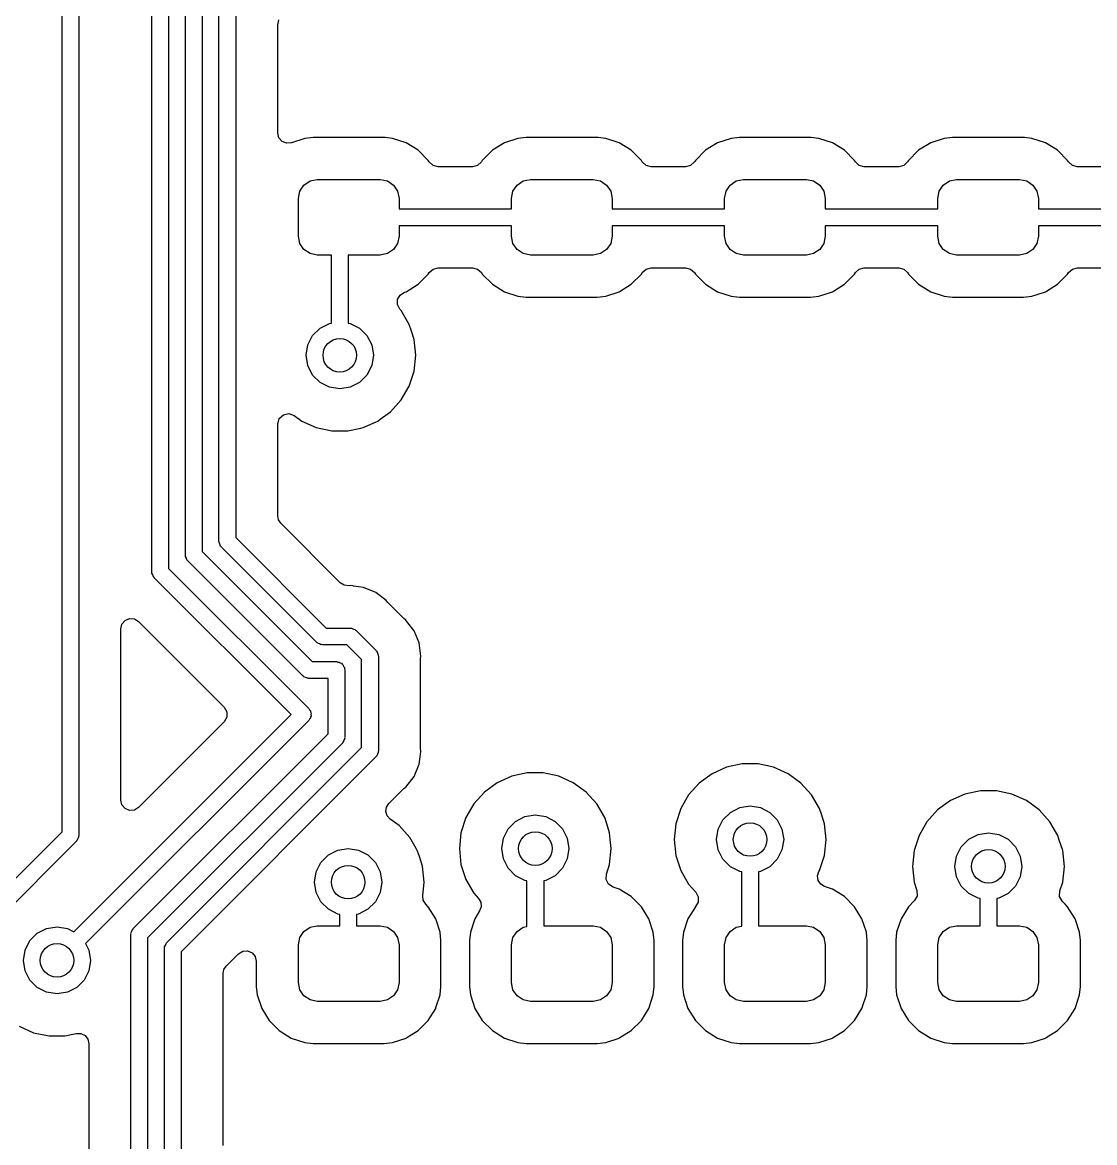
# Model space of a CAD drawing. Extents: x 41 to 271, y -133 to -23.
# Drawn here: x 140.64 to 153.42, y -86.46 to -73.11 of the extents above; entities that cross this region are included whole.
import ezdxf

# ---------------------------------------------------------------- set-up
doc = ezdxf.new("R2010")
doc.units = 0
doc.layers.add('BLACK', color=7, linetype='CONTINUOUS')

msp = doc.modelspace()

# ---------------------------------------------------------------- linework, layer by layer
at = {"layer": 'BLACK', "linetype": 'CONTINUOUS'}
for p, q in [((142.18, -79.66), (142.18, -68.51)), ((142.38, -68.5514), (142.38, -79.6186)), ((142.58, -79.46), (142.58, -68.6756)), ((142.78, -68.7171), (142.78, -79.4186)), ((142.98, -79.2943), (142.98, -68.8413)), ((143.18, -68.8827), (143.18, -79.2529)), ((141.11, -82.7586), (141.11, -72.47)), ((141.31, -72.47), (141.31, -82.8)), ((143.68, -73.1411), (143.694, -73.0847)), ((143.68, -74.4309), (143.68, -73.1411)), ((143.694, -74.4873), (143.68, -74.4309)), ((143.732, -74.5314), (143.694, -74.4873)), ((143.786, -74.5534), (143.732, -74.5314)), ((143.844, -74.5486), (143.786, -74.5534)), ((144.003, -74.4956), (143.844, -74.5486)), ((144.103, -74.4855), (144.003, -74.4956)), ((144.949, -74.4855), (144.103, -74.4855)), ((144.959, -74.4865), (144.949, -74.4855)), ((145.049, -74.4956), (144.959, -74.4865)), ((145.21, -74.549), (145.049, -74.4956)), ((145.354, -74.638), (145.21, -74.549)), ((146.382, -74.549), (146.238, -74.638)), ((146.543, -74.4956), (146.382, -74.549)), ((146.643, -74.4855), (146.543, -74.4956)), ((147.489, -74.4855), (146.643, -74.4855)), ((147.499, -74.4865), (147.489, -74.4855)), ((147.589, -74.4956), (147.499, -74.4865)), ((147.75, -74.549), (147.589, -74.4956)), ((147.894, -74.638), (147.75, -74.549)), ((148.922, -74.549), (148.778, -74.638)), ((149.083, -74.4956), (148.922, -74.549)), ((149.183, -74.4855), (149.083, -74.4956)), ((150.029, -74.4855), (149.183, -74.4855)), ((150.039, -74.4865), (150.029, -74.4855)), ((150.129, -74.4956), (150.039, -74.4865)), ((150.29, -74.549), (150.129, -74.4956)), ((150.434, -74.638), (150.29, -74.549)), ((151.462, -74.549), (151.318, -74.638)), ((151.623, -74.4956), (151.462, -74.549)), ((151.723, -74.4855), (151.623, -74.4956)), ((152.569, -74.4855), (151.723, -74.4855)), ((152.579, -74.4865), (152.569, -74.4855)), ((152.669, -74.4956), (152.579, -74.4865)), ((152.83, -74.549), (152.669, -74.4956)), ((152.974, -74.638), (152.83, -74.549)), ((145.474, -74.758), (145.354, -74.638)), ((146.238, -74.638), (146.118, -74.758)), ((148.014, -74.758), (147.894, -74.638)), ((148.778, -74.638), (148.658, -74.758)), ((150.554, -74.758), (150.434, -74.638)), ((151.318, -74.638), (151.198, -74.758)), ((153.094, -74.758), (152.974, -74.638)), ((145.485, -74.7766), (145.474, -74.758)), ((145.531, -74.8198), (145.485, -74.7766)), ((145.591, -74.8355), (145.531, -74.8198)), ((146.001, -74.8355), (145.591, -74.8355)), ((146.061, -74.8198), (146.001, -74.8355)), ((146.107, -74.7766), (146.061, -74.8198)), ((146.118, -74.758), (146.107, -74.7766)), ((148.025, -74.7766), (148.014, -74.758)), ((148.071, -74.8198), (148.025, -74.7766)), ((148.131, -74.8355), (148.071, -74.8198)), ((148.541, -74.8355), (148.131, -74.8355)), ((148.601, -74.8198), (148.541, -74.8355)), ((148.647, -74.7766), (148.601, -74.8198)), ((148.658, -74.758), (148.647, -74.7766)), ((150.565, -74.7766), (150.554, -74.758)), ((150.611, -74.8198), (150.565, -74.7766)), ((150.671, -74.8355), (150.611, -74.8198)), ((151.081, -74.8355), (150.671, -74.8355)), ((151.141, -74.8198), (151.081, -74.8355)), ((151.187, -74.7766), (151.141, -74.8198)), ((151.198, -74.758), (151.187, -74.7766)), ((153.105, -74.7766), (153.094, -74.758)), ((153.151, -74.8198), (153.105, -74.7766)), ((153.211, -74.8355), (153.151, -74.8198)), ((153.621, -74.8355), (153.211, -74.8355)), ((143.992, -75.0519), (144.065, -75.0031)), ((144.065, -75.0031), (144.151, -74.986)), ((144.151, -74.986), (144.901, -74.986)), ((144.901, -74.986), (144.987, -75.0031)), ((144.987, -75.0031), (145.06, -75.0519)), ((146.532, -75.0519), (146.605, -75.0031)), ((146.605, -75.0031), (146.691, -74.986)), ((146.691, -74.986), (147.441, -74.986)), ((147.441, -74.986), (147.527, -75.0031)), ((147.527, -75.0031), (147.6, -75.0519)), ((149.072, -75.0519), (149.145, -75.0031)), ((149.145, -75.0031), (149.231, -74.986)), ((149.231, -74.986), (149.981, -74.986)), ((149.981, -74.986), (150.067, -75.0031)), ((150.067, -75.0031), (150.14, -75.0519)), ((151.612, -75.0519), (151.685, -75.0031)), ((151.685, -75.0031), (151.771, -74.986)), ((151.771, -74.986), (152.521, -74.986)), ((152.521, -74.986), (152.607, -75.0031)), ((152.607, -75.0031), (152.68, -75.0519)), ((143.926, -75.211), (143.943, -75.1249)), ((143.943, -75.1249), (143.992, -75.0519)), ((145.06, -75.0519), (145.109, -75.1249)), ((145.109, -75.1249), (145.126, -75.211)), ((146.466, -75.211), (146.483, -75.1249)), ((146.483, -75.1249), (146.532, -75.0519)), ((147.6, -75.0519), (147.649, -75.1249)), ((147.649, -75.1249), (147.666, -75.211)), ((149.006, -75.211), (149.023, -75.1249)), ((149.023, -75.1249), (149.072, -75.0519)), ((150.14, -75.0519), (150.189, -75.1249)), ((150.189, -75.1249), (150.206, -75.211)), ((151.546, -75.211), (151.563, -75.1249)), ((151.563, -75.1249), (151.612, -75.0519)), ((152.68, -75.0519), (152.729, -75.1249)), ((152.729, -75.1249), (152.746, -75.211)), ((143.926, -75.661), (143.926, -75.211)), ((145.126, -75.211), (145.126, -75.336)), ((146.466, -75.336), (146.466, -75.211)), ((147.666, -75.211), (147.666, -75.336)), ((149.006, -75.336), (149.006, -75.211)), ((150.206, -75.211), (150.206, -75.336)), ((151.546, -75.336), (151.546, -75.211)), ((152.746, -75.211), (152.746, -75.336)), ((145.126, -75.336), (146.466, -75.336)), ((147.666, -75.336), (149.006, -75.336)), ((150.206, -75.336), (151.546, -75.336)), ((152.746, -75.336), (154.086, -75.336)), ((146.466, -75.536), (145.126, -75.536)), ((145.126, -75.536), (145.126, -75.661)), ((146.466, -75.661), (146.466, -75.536)), ((149.006, -75.536), (147.666, -75.536)), ((147.666, -75.536), (147.666, -75.661)), ((149.006, -75.661), (149.006, -75.536)), ((151.546, -75.536), (150.206, -75.536)), ((150.206, -75.536), (150.206, -75.661)), ((151.546, -75.661), (151.546, -75.536)), ((154.086, -75.536), (152.746, -75.536)), ((152.746, -75.536), (152.746, -75.661)), ((143.943, -75.7471), (143.926, -75.661)), ((145.126, -75.661), (145.109, -75.7471)), ((146.483, -75.7471), (146.466, -75.661)), ((147.666, -75.661), (147.649, -75.7471)), ((149.023, -75.7471), (149.006, -75.661)), ((150.206, -75.661), (150.189, -75.7471)), ((151.563, -75.7471), (151.546, -75.661)), ((152.746, -75.661), (152.729, -75.7471)), ((143.992, -75.8201), (143.943, -75.7471)), ((145.109, -75.7471), (145.06, -75.8201)), ((146.532, -75.8201), (146.483, -75.7471)), ((147.649, -75.7471), (147.6, -75.8201)), ((149.072, -75.8201), (149.023, -75.7471)), ((150.189, -75.7471), (150.14, -75.8201)), ((151.612, -75.8201), (151.563, -75.7471)), ((152.729, -75.7471), (152.68, -75.8201)), ((144.065, -75.8689), (143.992, -75.8201)), ((144.151, -75.886), (144.065, -75.8689)), ((144.32, -75.886), (144.151, -75.886)), ((144.32, -76.6958), (144.32, -75.886)), ((144.901, -75.886), (144.52, -75.886)), ((144.52, -75.886), (144.52, -76.6958)), ((144.987, -75.8689), (144.901, -75.886)), ((145.06, -75.8201), (144.987, -75.8689)), ((146.605, -75.8689), (146.532, -75.8201)), ((146.691, -75.886), (146.605, -75.8689)), ((147.441, -75.886), (146.691, -75.886)), ((147.527, -75.8689), (147.441, -75.886)), ((147.6, -75.8201), (147.527, -75.8689)), ((149.145, -75.8689), (149.072, -75.8201)), ((149.231, -75.886), (149.145, -75.8689)), ((149.981, -75.886), (149.231, -75.886)), ((150.067, -75.8689), (149.981, -75.886)), ((150.14, -75.8201), (150.067, -75.8689)), ((151.685, -75.8689), (151.612, -75.8201)), ((151.771, -75.886), (151.685, -75.8689)), ((152.521, -75.886), (151.771, -75.886)), ((152.607, -75.8689), (152.521, -75.886)), ((152.68, -75.8201), (152.607, -75.8689)), ((145.485, -76.0954), (145.531, -76.0522)), ((145.531, -76.0522), (145.591, -76.0365)), ((145.591, -76.0365), (146.001, -76.0365)), ((146.001, -76.0365), (146.061, -76.0522)), ((146.061, -76.0522), (146.107, -76.0954)), ((148.025, -76.0954), (148.071, -76.0522)), ((148.071, -76.0522), (148.131, -76.0365)), ((148.131, -76.0365), (148.541, -76.0365)), ((148.541, -76.0365), (148.601, -76.0522)), ((148.601, -76.0522), (148.647, -76.0954)), ((150.565, -76.0954), (150.611, -76.0522)), ((150.611, -76.0522), (150.671, -76.0365)), ((150.671, -76.0365), (151.081, -76.0365)), ((151.081, -76.0365), (151.141, -76.0522)), ((151.141, -76.0522), (151.187, -76.0954)), ((153.105, -76.0954), (153.151, -76.0522)), ((153.151, -76.0522), (153.211, -76.0365)), ((153.211, -76.0365), (153.621, -76.0365)), ((145.354, -76.234), (145.474, -76.114)), ((145.474, -76.114), (145.485, -76.0954)), ((145.474, -76.114), (145.474, -76.114)), ((146.107, -76.0954), (146.118, -76.114)), ((146.118, -76.114), (146.238, -76.234)), ((147.894, -76.234), (148.014, -76.114)), ((148.014, -76.114), (148.025, -76.0954)), ((148.647, -76.0954), (148.658, -76.114)), ((148.658, -76.114), (148.778, -76.234)), ((150.434, -76.234), (150.554, -76.114)), ((150.554, -76.114), (150.565, -76.0954)), ((151.187, -76.0954), (151.198, -76.114)), ((151.198, -76.114), (151.318, -76.234)), ((152.974, -76.234), (153.094, -76.114)), ((153.094, -76.114), (153.105, -76.0954)), ((145.139, -76.3623), (145.19, -76.3296)), ((145.19, -76.3295), (145.21, -76.323)), ((145.19, -76.3296), (145.19, -76.3295)), ((145.21, -76.323), (145.354, -76.234)), ((146.238, -76.234), (146.382, -76.323)), ((146.382, -76.323), (146.382, -76.323)), ((146.382, -76.323), (146.382, -76.323)), ((146.382, -76.323), (146.543, -76.3763)), ((147.589, -76.3763), (147.75, -76.323)), ((147.75, -76.323), (147.763, -76.3147)), ((147.763, -76.3147), (147.894, -76.234)), ((148.778, -76.234), (148.922, -76.323)), ((148.922, -76.323), (148.922, -76.323)), ((148.922, -76.323), (148.922, -76.323)), ((148.922, -76.323), (149.083, -76.3763)), ((150.129, -76.3763), (150.29, -76.323)), ((150.29, -76.323), (150.303, -76.3147)), ((150.303, -76.3147), (150.434, -76.234)), ((151.318, -76.234), (151.462, -76.323)), ((151.462, -76.323), (151.462, -76.323)), ((151.462, -76.323), (151.462, -76.323)), ((151.462, -76.323), (151.623, -76.3763)), ((152.669, -76.3763), (152.83, -76.323)), ((152.83, -76.323), (152.843, -76.3147)), ((152.843, -76.3147), (152.974, -76.234)), ((145.108, -76.4764), (145.109, -76.4155)), ((145.137, -76.5302), (145.108, -76.4764)), ((145.109, -76.4155), (145.139, -76.3623)), ((146.543, -76.3763), (146.643, -76.3865)), ((146.643, -76.3865), (147.489, -76.3865)), ((147.489, -76.3865), (147.589, -76.3763)), ((149.083, -76.3763), (149.183, -76.3865)), ((149.183, -76.3865), (150.029, -76.3865)), ((150.029, -76.3865), (150.129, -76.3763)), ((151.623, -76.3763), (151.723, -76.3865)), ((151.723, -76.3865), (152.569, -76.3865)), ((152.569, -76.3865), (152.669, -76.3763)), ((145.153, -76.5478), (145.137, -76.5302)), ((145.247, -76.7117), (145.153, -76.5478)), ((144.185, -76.7564), (144.296, -76.6996)), ((144.296, -76.6996), (144.32, -76.6958)), ((144.52, -76.6958), (144.544, -76.6996)), ((144.544, -76.6996), (144.655, -76.7564)), ((145.274, -76.7932), (145.247, -76.7117)), ((144.04, -76.9564), (144.096, -76.8449)), ((144.096, -76.8449), (144.185, -76.7564)), ((144.655, -76.7564), (144.744, -76.8449)), ((144.744, -76.8449), (144.8, -76.9564)), ((145.306, -76.8917), (145.274, -76.7932)), ((144.02, -77.08), (144.04, -76.9564)), ((144.8, -76.9564), (144.82, -77.08)), ((145.325, -77.08), (145.306, -76.8917)), ((144.04, -77.2036), (144.02, -77.08)), ((144.82, -77.08), (144.8, -77.2036)), ((145.306, -77.2683), (145.325, -77.08)), ((144.096, -77.3151), (144.04, -77.2036)), ((144.8, -77.2036), (144.744, -77.3151)), ((145.279, -77.3515), (145.306, -77.2683)), ((144.185, -77.4036), (144.096, -77.3151)), ((144.296, -77.4604), (144.185, -77.4036)), ((144.655, -77.4036), (144.544, -77.4604)), ((144.744, -77.3151), (144.655, -77.4036)), ((145.247, -77.4483), (145.279, -77.3515)), ((144.42, -77.48), (144.296, -77.4604)), ((144.544, -77.4604), (144.42, -77.48)), ((145.153, -77.6122), (145.247, -77.4483)), ((145.026, -77.7529), (145.153, -77.6122)), ((143.699, -77.8344), (143.748, -77.7887)), ((143.748, -77.7887), (143.814, -77.7755)), ((143.814, -77.7755), (143.877, -77.7988)), ((143.877, -77.7988), (143.967, -77.8642)), ((144.903, -77.842), (145.026, -77.7529)), ((143.68, -77.8992), (143.699, -77.8344)), ((143.68, -78.9942), (143.68, -77.8992)), ((143.967, -77.8642), (144.14, -77.9411)), ((144.14, -77.9411), (144.325, -77.9805)), ((144.671, -77.9473), (144.7, -77.9411)), ((144.7, -77.9411), (144.873, -77.8642)), ((144.873, -77.8642), (144.903, -77.842)), ((144.325, -77.9805), (144.325, -77.9805)), ((144.325, -77.9805), (144.515, -77.9805)), ((144.515, -77.9805), (144.671, -77.9473)), ((144.515, -77.9805), (144.515, -77.9805)), ((143.69, -79.0417), (143.68, -78.9942)), ((143.717, -79.0819), (143.69, -79.0417)), ((144.426, -79.7911), (143.717, -79.0819)), ((143.18, -79.2529), (144.257, -80.33)), ((142.982, -79.302), (142.98, -79.2943)), ((142.981, -79.31), (142.982, -79.302)), ((142.992, -79.3308), (142.981, -79.31)), ((142.999, -79.3531), (142.992, -79.3308)), ((143.006, -79.3578), (142.999, -79.3531)), ((143.009, -79.365), (143.006, -79.3578)), ((144.145, -80.5007), (143.009, -79.365)), ((142.582, -79.4677), (142.58, -79.46)), ((142.581, -79.4756), (142.582, -79.4677)), ((142.592, -79.4965), (142.581, -79.4756)), ((142.599, -79.5188), (142.592, -79.4965)), ((142.606, -79.5235), (142.599, -79.5188)), ((142.609, -79.5307), (142.606, -79.5235)), ((143.979, -80.9007), (142.609, -79.5307)), ((142.78, -79.4186), (144.091, -80.73)), ((142.182, -79.6677), (142.18, -79.66)), ((142.181, -79.6756), (142.182, -79.6677)), ((142.192, -79.6965), (142.181, -79.6756)), ((142.38, -79.6186), (144.051, -81.2893)), ((142.199, -79.7188), (142.192, -79.6965)), ((142.206, -79.7235), (142.199, -79.7188)), ((142.209, -79.7307), (142.206, -79.7235)), ((143.839, -81.36), (142.209, -79.7307)), ((144.474, -79.8209), (144.426, -79.7911)), ((144.53, -79.8264), (144.474, -79.8209)), ((144.546, -79.8243), (144.53, -79.8264)), ((144.58, -79.8288), (144.546, -79.8243)), ((144.585, -79.8295), (144.58, -79.8288)), ((144.702, -79.845), (144.585, -79.8295)), ((144.849, -79.9055), (144.702, -79.845)), ((144.974, -80.0017), (144.849, -79.9055)), ((144.993, -80.0268), (144.974, -80.0017)), ((145.004, -80.039), (144.993, -80.0268)), ((145.171, -80.2061), (145.004, -80.039)), ((145.183, -80.2168), (145.171, -80.2061)), ((141.81, -80.3391), (141.824, -80.2828)), ((141.81, -82.3809), (141.81, -80.3391)), ((141.824, -80.2828), (141.862, -80.2388)), ((141.862, -80.2388), (141.915, -80.2166)), ((141.915, -80.2166), (141.973, -80.2212)), ((141.973, -80.2212), (142.022, -80.2514)), ((142.022, -80.2514), (143.043, -81.2723)), ((144.257, -80.33), (144.546, -80.33)), ((144.546, -80.33), (144.553, -80.3325)), ((144.553, -80.3325), (144.561, -80.3312)), ((144.561, -80.3312), (144.582, -80.3419)), ((144.582, -80.3419), (144.604, -80.3491)), ((144.604, -80.3491), (144.609, -80.3556)), ((145.208, -80.236), (145.183, -80.2168)), ((145.232, -80.2675), (145.208, -80.236)), ((145.305, -80.3615), (145.232, -80.2675)), ((145.232, -80.2675), (145.232, -80.2675)), ((144.609, -80.3556), (144.616, -80.3593)), ((144.616, -80.3593), (144.851, -80.5936)), ((145.365, -80.5076), (145.305, -80.3615)), ((144.152, -80.5044), (144.145, -80.5007)), ((144.157, -80.5109), (144.152, -80.5044)), ((144.179, -80.5181), (144.157, -80.5109)), ((144.2, -80.5288), (144.179, -80.5181)), ((144.208, -80.5275), (144.2, -80.5288)), ((144.216, -80.53), (144.208, -80.5275)), ((144.504, -80.53), (144.216, -80.53)), ((144.68, -80.7057), (144.504, -80.53)), ((144.851, -80.5936), (144.854, -80.6008)), ((144.854, -80.6008), (144.861, -80.6055)), ((144.861, -80.6055), (144.868, -80.6278)), ((145.382, -80.6332), (145.365, -80.5076)), ((144.091, -80.73), (144.38, -80.73)), ((144.38, -80.73), (144.395, -80.7349)), ((144.395, -80.7349), (144.411, -80.7349)), ((144.411, -80.7349), (144.424, -80.7442)), ((144.424, -80.7442), (144.439, -80.7491)), ((144.439, -80.7491), (144.448, -80.7619)), ((144.68, -81.7543), (144.68, -80.7057)), ((144.868, -80.6278), (144.879, -80.6487)), ((144.879, -80.6487), (144.878, -80.6566)), ((144.878, -80.6566), (144.88, -80.6643)), ((144.88, -80.6643), (144.88, -81.7957)), ((145.38, -80.7118), (145.382, -80.6956)), ((145.38, -81.7482), (145.38, -80.7118)), ((145.386, -80.6643), (145.382, -80.6332)), ((145.382, -80.6956), (145.386, -80.6643)), ((144.448, -80.7619), (144.461, -80.7712)), ((144.461, -80.7712), (144.466, -80.7863)), ((144.466, -80.7863), (144.475, -80.7991)), ((144.475, -80.7991), (144.475, -80.8149)), ((144.475, -80.8149), (144.48, -80.83)), ((144.48, -80.83), (144.48, -81.63)), ((143.986, -80.9044), (143.979, -80.9007)), ((143.991, -80.9109), (143.986, -80.9044)), ((144.013, -80.9181), (143.991, -80.9109)), ((144.034, -80.9288), (144.013, -80.9181)), ((144.042, -80.9275), (144.034, -80.9288)), ((144.05, -80.93), (144.042, -80.9275)), ((144.28, -80.93), (144.05, -80.93)), ((144.28, -81.5886), (144.28, -80.93)), ((143.043, -81.2723), (143.075, -81.3279)), ((141.25, -83.9485), (143.839, -81.36)), ((143.075, -81.3921), (143.043, -81.4477)), ((143.075, -81.3279), (143.075, -81.3921)), ((144.051, -81.2893), (144.058, -81.3034)), ((144.058, -81.4166), (144.051, -81.4307)), ((144.058, -81.3034), (144.069, -81.3146)), ((144.069, -81.4054), (144.058, -81.4166)), ((144.069, -81.3146), (144.072, -81.3302)), ((144.072, -81.3898), (144.069, -81.4054)), ((144.072, -81.3302), (144.079, -81.3444)), ((144.079, -81.3756), (144.072, -81.3898)), ((144.079, -81.3444), (144.076, -81.36)), ((144.076, -81.36), (144.079, -81.3756)), ((144.051, -81.4307), (141.391, -84.0899)), ((143.043, -81.4477), (142.022, -82.4686)), ((141.959, -83.9093), (144.28, -81.5886)), ((144.468, -81.6665), (144.461, -81.6888)), ((144.479, -81.6456), (144.468, -81.6665)), ((144.48, -81.63), (144.478, -81.6377)), ((144.478, -81.6377), (144.479, -81.6456)), ((144.451, -81.7007), (142.13, -84.0214)), ((142.359, -84.075), (144.68, -81.7543)), ((144.454, -81.6935), (144.451, -81.7007)), ((144.461, -81.6888), (144.454, -81.6935)), ((144.879, -81.8113), (144.868, -81.8322)), ((144.88, -81.7957), (144.878, -81.8034)), ((144.878, -81.8034), (144.879, -81.8113)), ((145.382, -81.7644), (145.38, -81.7482)), ((145.38, -81.835), (145.386, -81.7957)), ((145.386, -81.7957), (145.382, -81.7644)), ((144.851, -81.8664), (142.53, -84.1871)), ((144.854, -81.8592), (144.851, -81.8664)), ((144.861, -81.8545), (144.854, -81.8592)), ((144.868, -81.8322), (144.861, -81.8545)), ((145.365, -81.9524), (145.38, -81.835)), ((149.215, -81.9495), (149.03, -81.9889)), ((149.405, -81.9495), (149.215, -81.9495)), ((149.215, -81.9495), (149.215, -81.9495)), ((149.59, -81.9889), (149.405, -81.9495)), ((149.405, -81.9495), (149.405, -81.9495)), ((145.305, -82.0985), (145.365, -81.9524)), ((146.655, -82.057), (146.47, -82.0964)), ((146.845, -82.057), (146.655, -82.057)), ((146.655, -82.057), (146.655, -82.057)), ((147.03, -82.0964), (146.845, -82.057)), ((146.845, -82.057), (146.845, -82.057)), ((148.857, -82.0658), (148.704, -82.1771)), ((149.03, -81.9889), (148.857, -82.0658)), ((149.763, -82.0658), (149.59, -81.9889)), ((149.916, -82.1771), (149.763, -82.0658)), ((145.208, -82.224), (145.305, -82.0985)), ((146.297, -82.1733), (146.144, -82.2846)), ((146.47, -82.0964), (146.297, -82.1733)), ((147.203, -82.1733), (147.03, -82.0964)), ((147.356, -82.2846), (147.203, -82.1733)), ((148.704, -82.1771), (148.577, -82.3178)), ((150.043, -82.3178), (149.916, -82.1771)), ((145.005, -82.4197), (145.171, -82.2539)), ((145.171, -82.2539), (145.183, -82.2432)), ((145.183, -82.2432), (145.208, -82.224)), ((146.144, -82.2846), (146.017, -82.4253)), ((147.483, -82.4253), (147.356, -82.2846)), ((148.577, -82.3178), (148.483, -82.4817)), ((150.137, -82.4817), (150.043, -82.3178)), ((151.87, -82.3089), (151.697, -82.3858)), ((152.055, -82.2695), (151.87, -82.3089)), ((152.245, -82.2695), (152.055, -82.2695)), ((152.055, -82.2695), (152.055, -82.2695)), ((152.43, -82.3089), (152.245, -82.2695)), ((152.245, -82.2695), (152.245, -82.2695)), ((152.603, -82.3858), (152.43, -82.3089)), ((141.824, -82.4372), (141.81, -82.3809)), ((141.862, -82.4812), (141.824, -82.4372)), ((141.915, -82.5034), (141.862, -82.4812)), ((142.022, -82.4686), (141.973, -82.4988)), ((144.969, -82.5171), (144.977, -82.4645)), ((144.977, -82.4645), (145.005, -82.4197)), ((146.017, -82.4253), (145.923, -82.5892)), ((147.577, -82.5892), (147.483, -82.4253)), ((148.483, -82.4817), (148.424, -82.6617)), ((149.075, -82.5264), (149.186, -82.4696)), ((149.186, -82.4696), (149.31, -82.45)), ((149.31, -82.45), (149.434, -82.4696)), ((149.434, -82.4696), (149.545, -82.5264)), ((150.159, -82.5474), (150.137, -82.4817)), ((151.697, -82.3858), (151.544, -82.4971)), ((152.756, -82.4971), (152.603, -82.3858)), ((141.973, -82.4988), (141.915, -82.5034)), ((144.985, -82.568), (144.969, -82.5171)), ((145.02, -82.6077), (144.985, -82.568)), ((145.126, -82.6846), (145.02, -82.6077)), ((145.923, -82.5892), (145.864, -82.7692)), ((146.515, -82.6339), (146.626, -82.5771)), ((146.626, -82.5771), (146.75, -82.5575)), ((146.75, -82.5575), (146.874, -82.5771)), ((146.874, -82.5771), (146.985, -82.6339)), ((147.601, -82.6617), (147.577, -82.5892)), ((148.93, -82.7264), (148.986, -82.6149)), ((148.986, -82.6149), (149.075, -82.5264)), ((149.545, -82.5264), (149.634, -82.6149)), ((149.634, -82.6149), (149.69, -82.7264)), ((150.196, -82.6617), (150.159, -82.5474)), ((151.544, -82.4971), (151.417, -82.6378)), ((152.883, -82.6378), (152.756, -82.4971)), ((145.253, -82.8253), (145.126, -82.6846)), ((146.37, -82.8339), (146.426, -82.7224)), ((146.426, -82.7224), (146.515, -82.6339)), ((146.985, -82.6339), (147.074, -82.7224)), ((147.074, -82.7224), (147.13, -82.8339)), ((147.636, -82.7692), (147.601, -82.6617)), ((148.424, -82.6617), (148.405, -82.85)), ((148.91, -82.85), (148.93, -82.7264)), ((149.69, -82.7264), (149.71, -82.85)), ((150.215, -82.85), (150.196, -82.6617)), ((151.417, -82.6378), (151.323, -82.8017)), ((152.977, -82.8017), (152.883, -82.6378)), ((137.522, -86.3466), (141.11, -82.7586)), ((141.281, -82.8707), (137.725, -86.4263)), ((141.284, -82.8635), (141.281, -82.8707)), ((141.291, -82.8588), (141.284, -82.8635)), ((141.298, -82.8365), (141.291, -82.8588)), ((141.309, -82.8156), (141.298, -82.8365)), ((141.31, -82.8), (141.308, -82.8077)), ((141.308, -82.8077), (141.309, -82.8156)), ((145.329, -82.9575), (145.253, -82.8253)), ((145.864, -82.7692), (145.845, -82.9575)), ((146.35, -82.9575), (146.37, -82.8339)), ((147.13, -82.8339), (147.15, -82.9575)), ((147.644, -82.85), (147.636, -82.7692)), ((147.655, -82.9575), (147.644, -82.85)), ((148.405, -82.85), (148.424, -83.0383)), ((148.93, -82.9736), (148.91, -82.85)), ((149.71, -82.85), (149.69, -82.9736)), ((150.196, -83.0383), (150.215, -82.85)), ((151.323, -82.8017), (151.264, -82.9817)), ((151.826, -82.9349), (151.915, -82.8464)), ((151.915, -82.8464), (152.026, -82.7896)), ((152.026, -82.7896), (152.15, -82.77)), ((152.15, -82.77), (152.274, -82.7896)), ((152.274, -82.7896), (152.385, -82.8464)), ((152.385, -82.8464), (152.474, -82.9349)), ((152.995, -82.8558), (152.977, -82.8017)), ((153.036, -82.9817), (152.995, -82.8558)), ((144.285, -83.0339), (144.396, -82.9771)), ((144.396, -82.9771), (144.52, -82.9575)), ((144.52, -82.9575), (144.644, -82.9771)), ((144.644, -82.9771), (144.755, -83.0339)), ((145.347, -82.9892), (145.329, -82.9575)), ((145.368, -83.0521), (145.347, -82.9892)), ((145.845, -82.9575), (145.864, -83.1458)), ((146.37, -83.0811), (146.35, -82.9575)), ((147.15, -82.9575), (147.13, -83.0811)), ((147.636, -83.1458), (147.655, -82.9575)), ((148.986, -83.0851), (148.93, -82.9736)), ((149.69, -82.9736), (149.634, -83.0851)), ((151.264, -82.9817), (151.245, -83.17)), ((151.77, -83.0464), (151.826, -82.9349)), ((152.474, -82.9349), (152.53, -83.0464)), ((153.055, -83.17), (153.036, -82.9817)), ((144.14, -83.2339), (144.196, -83.1224)), ((144.196, -83.1224), (144.285, -83.0339)), ((144.755, -83.0339), (144.844, -83.1224)), ((144.844, -83.1224), (144.9, -83.2339)), ((145.406, -83.1692), (145.368, -83.0521)), ((145.864, -83.1458), (145.923, -83.3258)), ((146.426, -83.1926), (146.37, -83.0811)), ((147.13, -83.0811), (147.074, -83.1926)), ((147.598, -83.2609), (147.636, -83.1458)), ((148.424, -83.0383), (148.483, -83.2183)), ((149.075, -83.1736), (148.986, -83.0851)), ((149.634, -83.0851), (149.545, -83.1736)), ((150.137, -83.2183), (150.196, -83.0383)), ((151.75, -83.17), (151.77, -83.0464)), ((152.53, -83.0464), (152.55, -83.17)), ((144.12, -83.3575), (144.14, -83.2339)), ((144.9, -83.2339), (144.92, -83.3575)), ((145.425, -83.3575), (145.406, -83.1692)), ((146.515, -83.2811), (146.426, -83.1926)), ((146.626, -83.3379), (146.515, -83.2811)), ((146.985, -83.2811), (146.874, -83.3379)), ((147.074, -83.1926), (146.985, -83.2811)), ((147.595, -83.3248), (147.598, -83.2609)), ((148.483, -83.2183), (148.577, -83.3822)), ((149.186, -83.2304), (149.075, -83.1736)), ((149.21, -83.2342), (149.186, -83.2304)), ((149.21, -83.8822), (149.21, -83.2342)), ((149.434, -83.2304), (149.41, -83.2342)), ((149.41, -83.2342), (149.41, -83.878)), ((149.545, -83.1736), (149.434, -83.2304)), ((150.114, -83.2831), (150.13, -83.231)), ((150.121, -83.3371), (150.114, -83.2831)), ((150.13, -83.231), (150.137, -83.2183)), ((151.245, -83.17), (151.264, -83.3583)), ((151.77, -83.2936), (151.75, -83.17)), ((152.55, -83.17), (152.53, -83.2936)), ((153.036, -83.3583), (153.055, -83.17)), ((144.14, -83.4811), (144.12, -83.3575)), ((144.92, -83.3575), (144.9, -83.4811)), ((145.408, -83.5194), (145.425, -83.3575)), ((145.923, -83.3258), (146.017, -83.4897)), ((146.65, -83.3417), (146.626, -83.3379)), ((146.65, -83.8862), (146.65, -83.3417)), ((146.874, -83.3379), (146.85, -83.3417)), ((146.85, -83.3417), (146.85, -83.878)), ((147.624, -83.3819), (147.595, -83.3248)), ((147.677, -83.417), (147.624, -83.3819)), ((147.75, -83.441), (147.677, -83.417)), ((148.577, -83.3822), (148.664, -83.478)), ((150.151, -83.3826), (150.121, -83.3371)), ((150.198, -83.4107), (150.151, -83.3826)), ((150.29, -83.441), (150.198, -83.4107)), ((151.264, -83.3583), (151.296, -83.4561)), ((151.826, -83.4051), (151.77, -83.2936)), ((151.915, -83.4936), (151.826, -83.4051)), ((152.474, -83.4051), (152.385, -83.4936)), ((152.53, -83.2936), (152.474, -83.4051)), ((153.002, -83.4622), (153.036, -83.3583)), ((144.196, -83.5926), (144.14, -83.4811)), ((144.9, -83.4811), (144.844, -83.5926)), ((145.415, -83.5738), (145.408, -83.5194)), ((146.017, -83.4897), (146.074, -83.5521)), ((146.074, -83.5521), (146.1, -83.5979)), ((147.894, -83.53), (147.75, -83.441)), ((148.014, -83.65), (147.894, -83.53)), ((148.664, -83.478), (148.692, -83.5331)), ((148.692, -83.5331), (148.691, -83.5952)), ((150.434, -83.53), (150.29, -83.441)), ((150.554, -83.65), (150.434, -83.53)), ((151.299, -83.5234), (151.266, -83.5821)), ((151.296, -83.4561), (151.299, -83.5234)), ((152.026, -83.5504), (151.915, -83.4936)), ((152.05, -83.5542), (152.026, -83.5504)), ((152.274, -83.5504), (152.25, -83.5542)), ((152.385, -83.4936), (152.274, -83.5504)), ((152.999, -83.5294), (153.002, -83.4622)), ((153.032, -83.5881), (152.999, -83.5294)), ((144.285, -83.6811), (144.196, -83.5926)), ((144.396, -83.7379), (144.285, -83.6811)), ((144.755, -83.6811), (144.644, -83.7379)), ((144.844, -83.5926), (144.755, -83.6811)), ((145.444, -83.6201), (145.415, -83.5738)), ((145.474, -83.65), (145.444, -83.6201)), ((145.563, -83.7943), (145.474, -83.65)), ((146.105, -83.6504), (146.087, -83.7002)), ((146.1, -83.5979), (146.105, -83.6504)), ((148.103, -83.7943), (148.014, -83.65)), ((148.658, -83.65), (148.569, -83.7943)), ((148.659, -83.6487), (148.658, -83.65)), ((148.691, -83.5952), (148.659, -83.6487)), ((150.643, -83.7943), (150.554, -83.65)), ((151.198, -83.65), (151.109, -83.7943)), ((151.266, -83.5821), (151.198, -83.65)), ((152.05, -83.878), (152.05, -83.5542)), ((152.25, -83.5542), (152.25, -83.878)), ((153.064, -83.6201), (153.032, -83.5881)), ((153.094, -83.65), (153.064, -83.6201)), ((153.183, -83.7943), (153.094, -83.65)), ((144.42, -83.7417), (144.396, -83.7379)), ((144.42, -83.878), (144.42, -83.7417)), ((144.644, -83.7379), (144.62, -83.7417)), ((144.62, -83.7417), (144.62, -83.878)), ((145.616, -83.9553), (145.563, -83.7943)), ((145.563, -83.7943), (145.563, -83.7943)), ((145.563, -83.7943), (145.563, -83.7943)), ((146.029, -83.7943), (145.976, -83.9553)), ((146.087, -83.7002), (146.029, -83.7943)), ((148.156, -83.9553), (148.103, -83.7943)), ((148.103, -83.7943), (148.103, -83.7943)), ((148.103, -83.7943), (148.103, -83.7943)), ((148.569, -83.7943), (148.516, -83.9553)), ((150.696, -83.9553), (150.643, -83.7943)), ((150.643, -83.7943), (150.643, -83.7943)), ((150.643, -83.7943), (150.643, -83.7943)), ((151.109, -83.7943), (151.056, -83.9553)), ((153.236, -83.9553), (153.183, -83.7943)), ((153.183, -83.7943), (153.183, -83.7943)), ((153.183, -83.7943), (153.183, -83.7943)), ((140.815, -83.9664), (140.926, -83.9096)), ((140.926, -83.9096), (141.05, -83.89)), ((141.05, -83.89), (141.174, -83.9096)), ((141.174, -83.9096), (141.25, -83.9485)), ((141.931, -83.9644), (141.942, -83.9435)), ((141.942, -83.9435), (141.949, -83.9212)), ((141.949, -83.9212), (141.956, -83.9165)), ((141.956, -83.9165), (141.959, -83.9093)), ((143.943, -84.0169), (143.992, -83.9439)), ((143.992, -83.9439), (144.065, -83.8951)), ((144.065, -83.8951), (144.151, -83.878)), ((144.151, -83.878), (144.42, -83.878)), ((144.62, -83.878), (144.901, -83.878)), ((144.901, -83.878), (144.987, -83.8951)), ((144.987, -83.8951), (145.06, -83.9439)), ((145.06, -83.9439), (145.109, -84.0169)), ((146.483, -84.0169), (146.532, -83.9439)), ((146.532, -83.9439), (146.605, -83.8951)), ((146.605, -83.8951), (146.65, -83.8862)), ((146.85, -83.878), (147.441, -83.878)), ((147.441, -83.878), (147.527, -83.8951)), ((147.527, -83.8951), (147.6, -83.9439)), ((147.6, -83.9439), (147.649, -84.0169)), ((149.023, -84.0169), (149.072, -83.9439)), ((149.072, -83.9439), (149.145, -83.8951)), ((149.145, -83.8951), (149.21, -83.8822)), ((149.41, -83.878), (149.981, -83.878)), ((149.981, -83.878), (150.067, -83.8951)), ((150.067, -83.8951), (150.14, -83.9439)), ((150.14, -83.9439), (150.189, -84.0169)), ((151.563, -84.0169), (151.612, -83.9439)), ((151.612, -83.9439), (151.685, -83.8951)), ((151.685, -83.8951), (151.771, -83.878)), ((151.771, -83.878), (152.05, -83.878)), ((152.25, -83.878), (152.521, -83.878)), ((152.521, -83.878), (152.607, -83.8951)), ((152.607, -83.8951), (152.68, -83.9439)), ((152.68, -83.9439), (152.729, -84.0169)), ((140.67, -84.1664), (140.726, -84.0549)), ((140.726, -84.0549), (140.815, -83.9664)), ((141.93, -83.98), (141.932, -83.9723)), ((141.93, -100.206), (141.93, -83.98)), ((141.932, -83.9723), (141.931, -83.9644)), ((142.13, -84.0214), (142.13, -100.206)), ((142.349, -84.0869), (142.356, -84.0822)), ((142.356, -84.0822), (142.359, -84.075)), ((143.926, -84.103), (143.943, -84.0169)), ((145.109, -84.0169), (145.126, -84.103)), ((145.626, -84.0547), (145.616, -83.9553)), ((145.626, -84.6013), (145.626, -84.0547)), ((145.976, -83.9553), (145.965, -84.0547)), ((145.965, -84.0547), (145.965, -84.6013)), ((146.466, -84.103), (146.483, -84.0169)), ((147.649, -84.0169), (147.666, -84.103)), ((148.166, -84.0547), (148.156, -83.9553)), ((148.166, -84.6013), (148.166, -84.0547)), ((148.516, -83.9553), (148.505, -84.0547)), ((148.505, -84.0547), (148.505, -84.6013)), ((149.006, -84.103), (149.023, -84.0169)), ((150.189, -84.0169), (150.206, -84.103)), ((150.706, -84.0547), (150.696, -83.9553)), ((150.707, -84.6013), (150.706, -84.0547)), ((151.056, -83.9553), (151.046, -84.0547)), ((151.046, -84.0547), (151.046, -84.6013)), ((151.546, -84.103), (151.563, -84.0169)), ((152.729, -84.0169), (152.746, -84.103)), ((153.246, -84.0547), (153.236, -83.9553)), ((153.246, -84.6013), (153.246, -84.0547)), ((140.65, -84.29), (140.67, -84.1664)), ((141.391, -84.0899), (141.43, -84.1664)), ((141.43, -84.1664), (141.45, -84.29)), ((142.33, -84.1457), (142.332, -84.138)), ((142.33, -99.67), (142.33, -84.1457)), ((142.331, -84.13), (142.342, -84.1092)), ((142.332, -84.138), (142.331, -84.13)), ((142.342, -84.1092), (142.349, -84.0869)), ((142.53, -84.1871), (142.53, -99.6286)), ((143.067, -84.3581), (143.214, -84.2111)), ((143.214, -84.2111), (143.263, -84.1809)), ((143.263, -84.1809), (143.321, -84.1763)), ((143.321, -84.1763), (143.374, -84.1985)), ((143.374, -84.1985), (143.412, -84.2425)), ((143.926, -84.553), (143.926, -84.103)), ((145.126, -84.103), (145.126, -84.553)), ((146.466, -84.553), (146.466, -84.103)), ((147.666, -84.103), (147.666, -84.553)), ((149.006, -84.553), (149.006, -84.103)), ((150.206, -84.103), (150.206, -84.553)), ((151.546, -84.553), (151.546, -84.103)), ((152.746, -84.103), (152.746, -84.553)), ((140.67, -84.4136), (140.65, -84.29)), ((141.45, -84.29), (141.43, -84.4136)), ((143.412, -84.2425), (143.425, -84.2988)), ((143.425, -84.2988), (143.425, -84.6013)), ((140.726, -84.5251), (140.67, -84.4136)), ((141.43, -84.4136), (141.374, -84.5251)), ((143.03, -84.4458), (143.04, -84.3983)), ((143.03, -86.4955), (143.03, -84.4458)), ((143.04, -84.3983), (143.067, -84.3581)), ((140.815, -84.6136), (140.726, -84.5251)), ((140.926, -84.6704), (140.815, -84.6136)), ((141.285, -84.6136), (141.174, -84.6704)), ((141.374, -84.5251), (141.285, -84.6136)), ((143.425, -84.6013), (143.436, -84.7007)), ((143.943, -84.6391), (143.926, -84.553)), ((145.126, -84.553), (145.109, -84.6391)), ((145.616, -84.7007), (145.626, -84.6013)), ((145.965, -84.6013), (145.976, -84.7007)), ((146.483, -84.6391), (146.466, -84.553)), ((147.666, -84.553), (147.649, -84.6391)), ((148.156, -84.7007), (148.166, -84.6013)), ((148.505, -84.6013), (148.516, -84.7007)), ((149.023, -84.6391), (149.006, -84.553)), ((150.206, -84.553), (150.189, -84.6391)), ((150.696, -84.7007), (150.707, -84.6013)), ((150.707, -84.6013), (150.707, -84.6013)), ((151.046, -84.6013), (151.056, -84.7007)), ((151.563, -84.6391), (151.546, -84.553)), ((152.746, -84.553), (152.729, -84.6391)), ((153.236, -84.7007), (153.246, -84.6013)), ((153.246, -84.6013), (153.246, -84.6013)), ((141.05, -84.69), (140.926, -84.6704)), ((141.174, -84.6704), (141.05, -84.69)), ((143.436, -84.7007), (143.489, -84.8617)), ((143.992, -84.7121), (143.943, -84.6391)), ((144.065, -84.7609), (143.992, -84.7121)), ((145.06, -84.7121), (144.987, -84.7609)), ((145.109, -84.6391), (145.06, -84.7121)), ((145.566, -84.8522), (145.616, -84.7007)), ((145.976, -84.7007), (146.029, -84.8617)), ((146.532, -84.7121), (146.483, -84.6391)), ((146.605, -84.7609), (146.532, -84.7121)), ((147.6, -84.7121), (147.527, -84.7609)), ((147.649, -84.6391), (147.6, -84.7121)), ((148.106, -84.8522), (148.156, -84.7007)), ((148.516, -84.7007), (148.569, -84.8617)), ((149.072, -84.7121), (149.023, -84.6391)), ((149.145, -84.7609), (149.072, -84.7121)), ((150.14, -84.7121), (150.067, -84.7609)), ((150.189, -84.6391), (150.14, -84.7121)), ((150.646, -84.8522), (150.696, -84.7007)), ((151.056, -84.7007), (151.109, -84.8617)), ((151.612, -84.7121), (151.563, -84.6391)), ((151.685, -84.7609), (151.612, -84.7121)), ((152.68, -84.7121), (152.607, -84.7609)), ((152.729, -84.6391), (152.68, -84.7121)), ((153.186, -84.8522), (153.236, -84.7007)), ((143.489, -84.8617), (143.578, -85.006)), ((144.151, -84.778), (144.065, -84.7609)), ((144.901, -84.778), (144.151, -84.778)), ((144.987, -84.7609), (144.901, -84.778)), ((145.474, -85.006), (145.563, -84.8617)), ((145.563, -84.8617), (145.566, -84.8522)), ((146.029, -84.8617), (146.118, -85.006)), ((146.691, -84.778), (146.605, -84.7609)), ((147.441, -84.778), (146.691, -84.778)), ((147.527, -84.7609), (147.441, -84.778)), ((148.014, -85.006), (148.103, -84.8617)), ((148.103, -84.8617), (148.106, -84.8522)), ((148.569, -84.8617), (148.658, -85.006)), ((149.231, -84.778), (149.145, -84.7609)), ((149.981, -84.778), (149.231, -84.778)), ((150.067, -84.7609), (149.981, -84.778)), ((150.554, -85.006), (150.643, -84.8617)), ((150.643, -84.8617), (150.646, -84.8522)), ((151.109, -84.8617), (151.198, -85.006)), ((151.771, -84.778), (151.685, -84.7609)), ((152.521, -84.778), (151.771, -84.778)), ((152.607, -84.7609), (152.521, -84.778)), ((153.094, -85.006), (153.183, -84.8617)), ((153.183, -84.8617), (153.186, -84.8522)), ((143.578, -85.006), (143.698, -85.126)), ((145.354, -85.126), (145.474, -85.006)), ((146.118, -85.006), (146.238, -85.126)), ((147.894, -85.126), (148.014, -85.006)), ((148.658, -85.006), (148.778, -85.126)), ((150.434, -85.126), (150.554, -85.006)), ((151.198, -85.006), (151.318, -85.126)), ((152.974, -85.126), (153.094, -85.006)), ((140.597, -85.0742), (140.77, -85.1511)), ((140.77, -85.1511), (140.955, -85.1905)), ((143.698, -85.126), (143.842, -85.215)), ((145.219, -85.2091), (145.354, -85.126)), ((146.238, -85.126), (146.382, -85.215)), ((147.759, -85.2091), (147.894, -85.126)), ((148.778, -85.126), (148.922, -85.215)), ((150.299, -85.2091), (150.434, -85.126)), ((151.318, -85.126), (151.462, -85.215)), ((152.839, -85.2091), (152.974, -85.126)), ((140.955, -85.1905), (140.955, -85.1905)), ((140.955, -85.1905), (141.145, -85.1905)), ((141.145, -85.1905), (141.28, -85.1618)), ((141.145, -85.1905), (141.145, -85.1905)), ((141.28, -85.1618), (141.334, -85.1625)), ((141.334, -85.1625), (141.384, -85.1867)), ((141.384, -85.1867), (141.417, -85.2297)), ((141.417, -85.2297), (141.429, -85.2831)), ((141.429, -85.2831), (141.429, -99.8635)), ((143.842, -85.215), (143.842, -85.215)), ((143.842, -85.215), (143.842, -85.215)), ((143.842, -85.215), (144.003, -85.2683)), ((144.003, -85.2683), (144.103, -85.2785)), ((144.103, -85.2785), (144.949, -85.2785)), ((144.949, -85.2785), (145.049, -85.2683)), ((145.049, -85.2683), (145.21, -85.215)), ((145.21, -85.215), (145.219, -85.2091)), ((146.382, -85.215), (146.382, -85.215)), ((146.382, -85.215), (146.382, -85.215)), ((146.382, -85.215), (146.543, -85.2683)), ((146.543, -85.2683), (146.643, -85.2785)), ((146.643, -85.2785), (147.489, -85.2785)), ((147.489, -85.2785), (147.589, -85.2683)), ((147.589, -85.2683), (147.75, -85.215)), ((147.75, -85.215), (147.759, -85.2091)), ((148.922, -85.215), (148.922, -85.215)), ((148.922, -85.215), (148.922, -85.215)), ((148.922, -85.215), (149.083, -85.2683)), ((149.083, -85.2683), (149.183, -85.2785)), ((149.183, -85.2785), (150.029, -85.2785)), ((150.029, -85.2785), (150.129, -85.2683)), ((150.129, -85.2683), (150.29, -85.215)), ((150.29, -85.215), (150.299, -85.2091)), ((151.462, -85.215), (151.462, -85.215)), ((151.462, -85.215), (151.462, -85.215)), ((151.462, -85.215), (151.623, -85.2683)), ((151.623, -85.2683), (151.723, -85.2785)), ((151.723, -85.2785), (152.569, -85.2785)), ((152.569, -85.2785), (152.669, -85.2683)), ((152.669, -85.2683), (152.83, -85.215)), ((152.83, -85.215), (152.839, -85.2091))]:
    msp.add_line(p, q, dxfattribs=at)
at = {"layer": 'BLACK'}
for centre in [(144.42, -77.08), (149.31, -82.85), (146.75, -82.9575), (152.15, -83.17), (144.52, -83.3575), (141.05, -84.29)]:
    msp.add_circle(centre, 0.2, dxfattribs=at)

doc.saveas('drawing.dxf')
